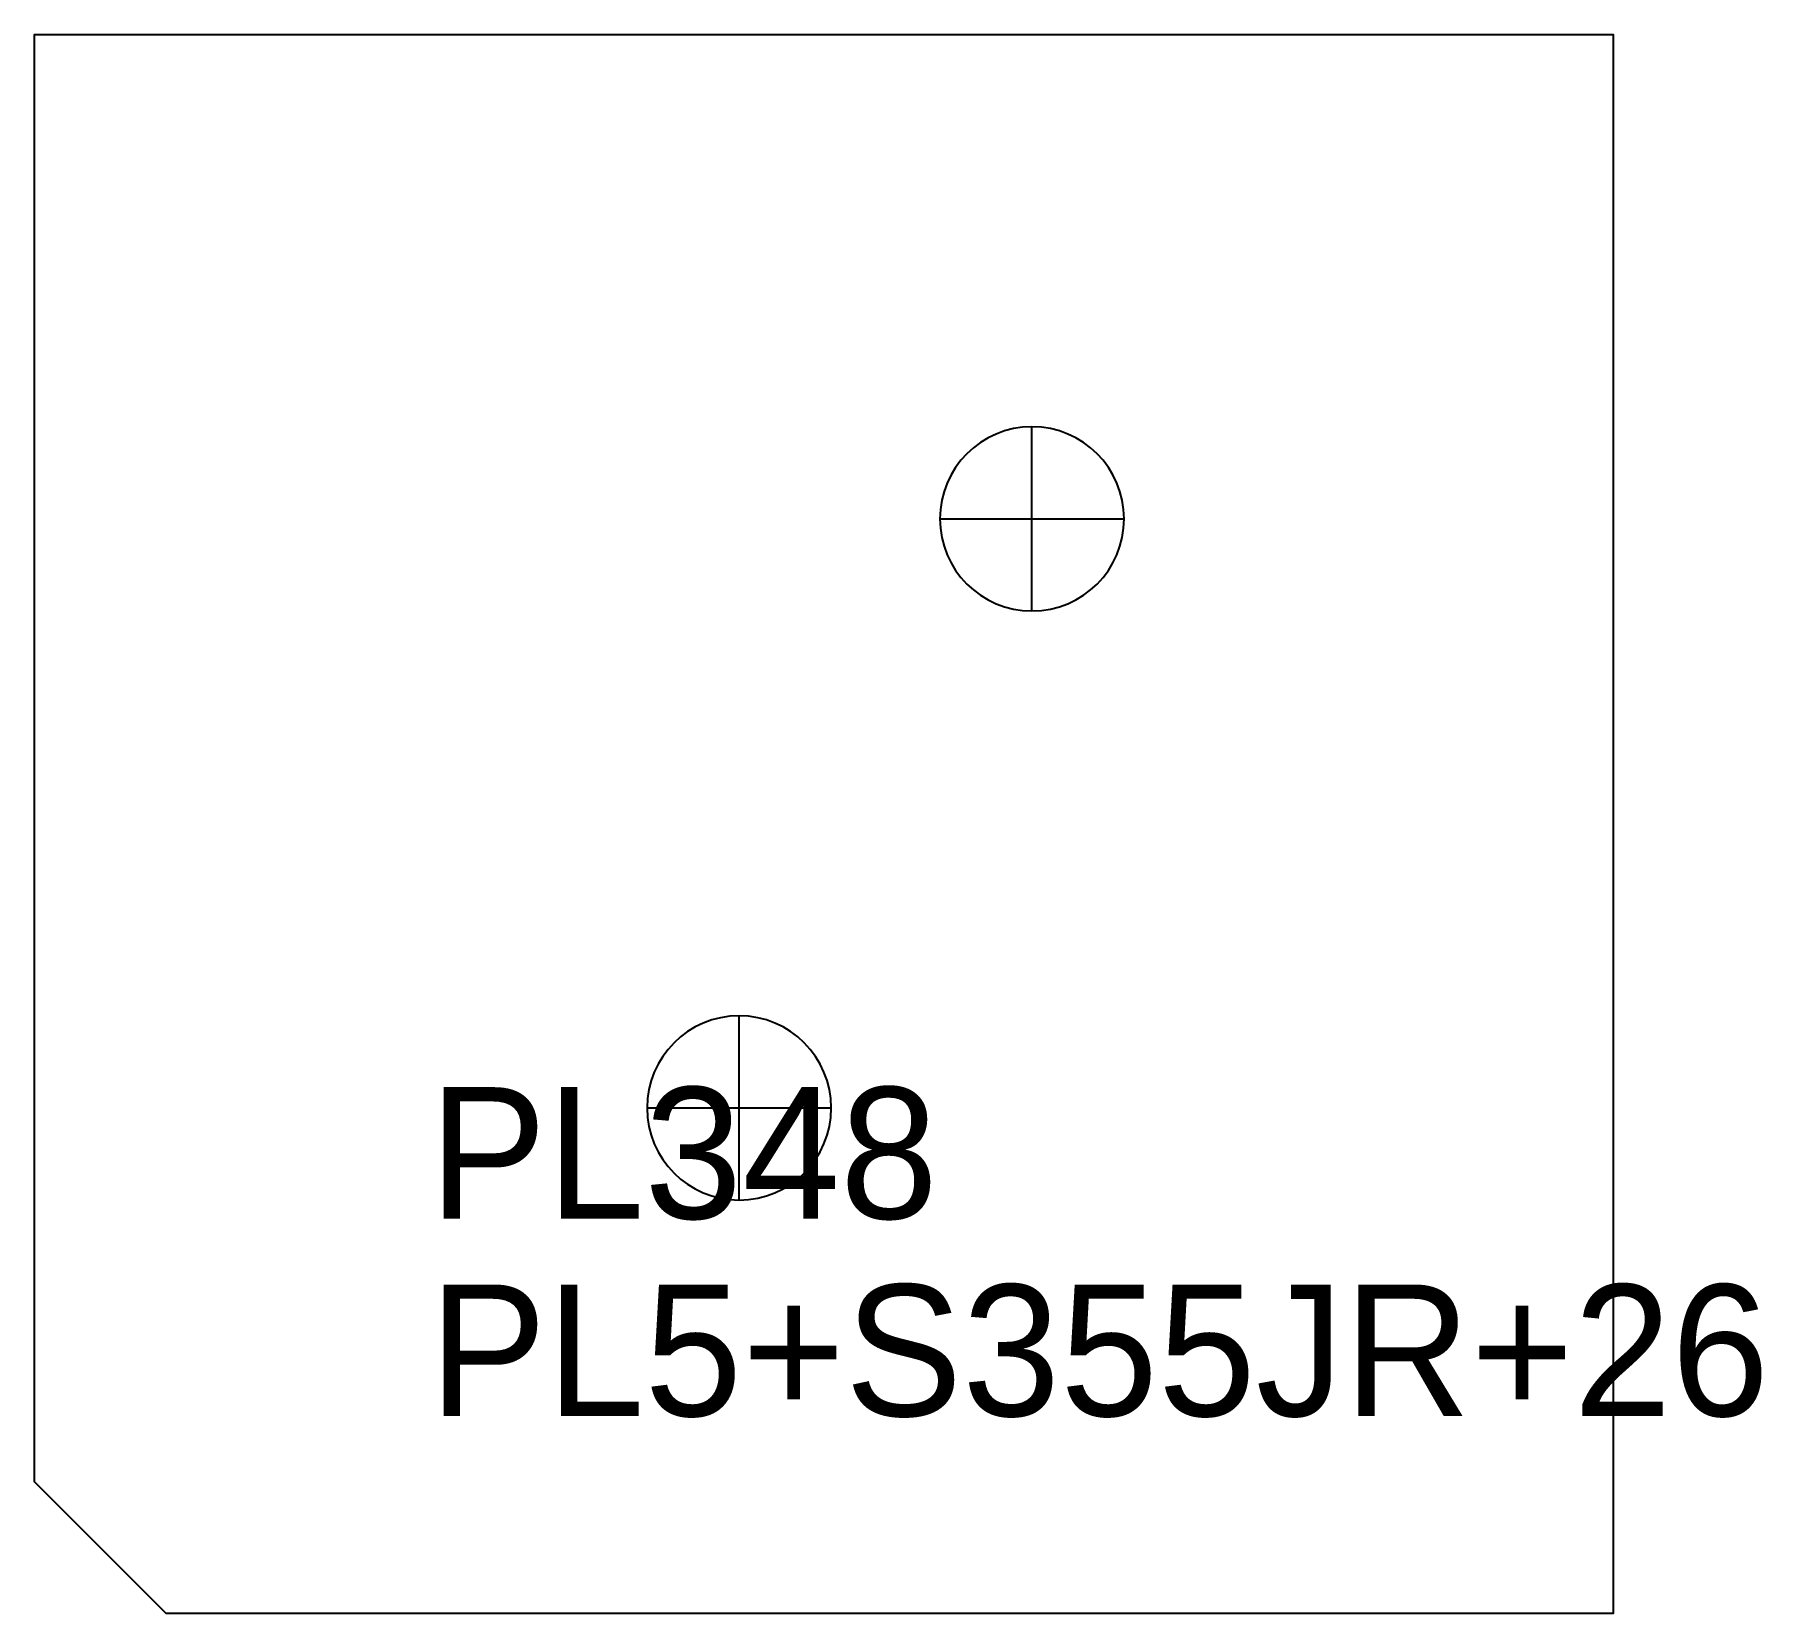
# Model space of a CAD drawing. Extents: x 0 to 131, y 0 to 120.
import ezdxf

# ---------------------------------------------------------------- set-up
doc = ezdxf.new("R2010")
doc.units = 0
for name, color, linetype in [('14', 7, 'CONTINUOUS'), ('CUT', 7, 'CONTINUOUS'), ('SCRIBE', 3, 'CONTINUOUS'), ('TEXT', 7, 'CONTINUOUS')]:
    doc.layers.add(name, color=color, linetype=linetype)

msp = doc.modelspace()

# ---------------------------------------------------------------- linework, layer by layer
at = {"layer": '14', "color": 7, "linetype": 'CONTINUOUS'}
for p, q in [((75.82, 76.19), (75.82, 90.19)), ((68.82, 83.19), (82.82, 83.19)), ((53.56, 31.42), (53.56, 45.42)), ((46.56, 38.42), (60.56, 38.42))]:
    msp.add_line(p, q, dxfattribs=at)
for points in [[(75.82, 90.19, 1), (75.82, 76.19, 1)], [(53.56, 45.42, 1), (53.56, 31.42, 1)]]:
    msp.add_lwpolyline(points, format="xyb", close=True, dxfattribs=at)
at = {"layer": 'CUT', "color": 7, "linetype": 'CONTINUOUS'}
msp.add_lwpolyline([(0, 10), (0, 120), (120, 120), (120, 0), (10, 0)], close=True, dxfattribs=at)

# ---------------------------------------------------------------- texts
at = {"layer": 'SCRIBE', "color": 3}
msp.add_text('PL348', height=10, dxfattribs=at).set_placement((30, 30))
at = {"layer": 'TEXT', "color": 7}
msp.add_text('PL5+S355JR+26', height=10, dxfattribs=at).set_placement((30, 15))

doc.saveas('drawing.dxf')
